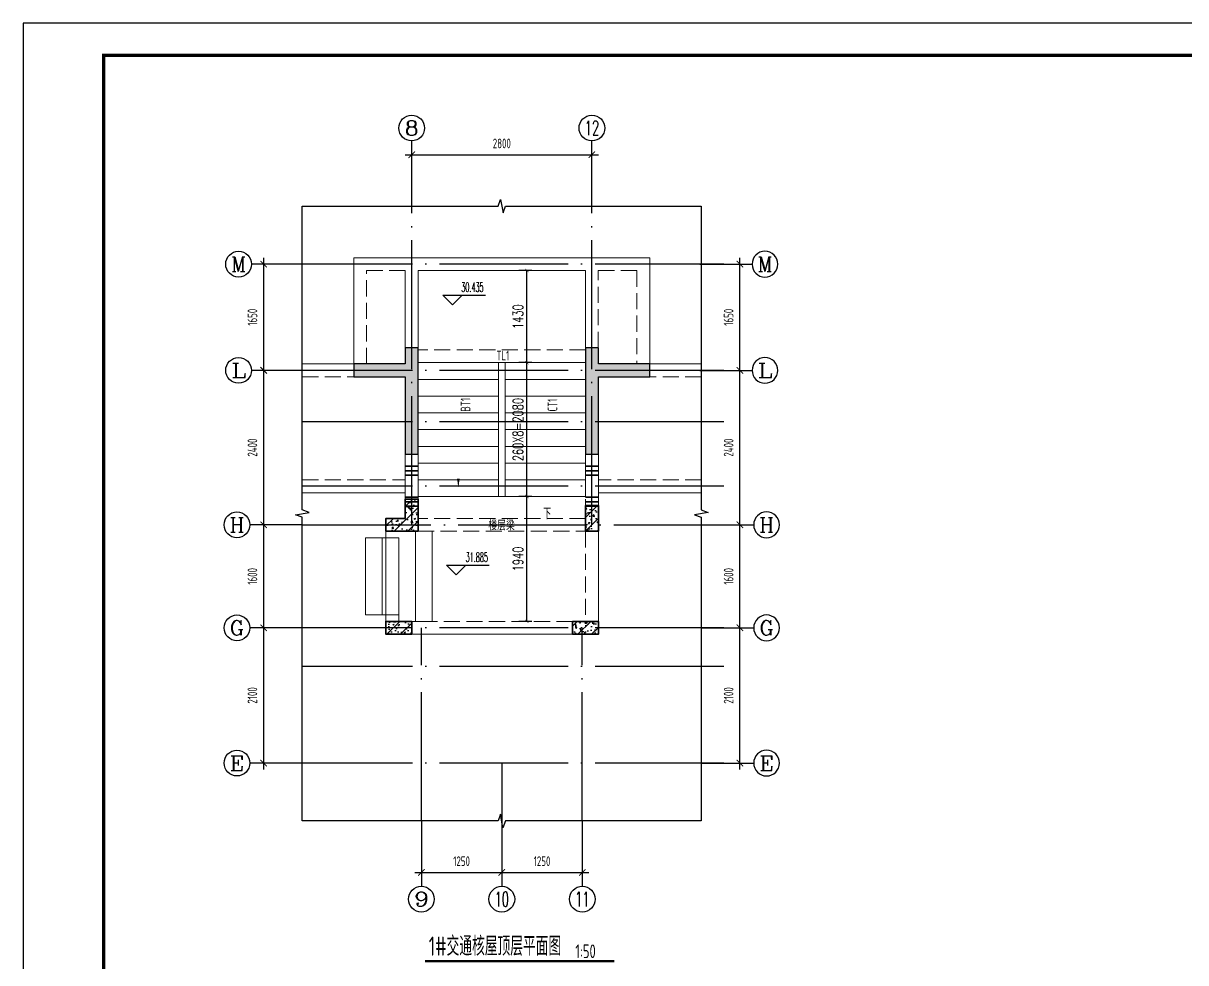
# Model space of a CAD drawing. Extents: x -461650 to 361314, y 245336 to 769729.
# Drawn here: x 254843 to 272905, y 719178 to 733773 of the extents above; entities that cross this region are included whole.
import ezdxf
from ezdxf.enums import TextEntityAlignment as Align

# ---------------------------------------------------------------- set-up
doc = ezdxf.new("R2010")
doc.units = 0
doc.header["$LTSCALE"] = 1000
doc.linetypes.add('DASH', pattern=[0.35, 0.25, -0.1])
doc.linetypes.add('DOTE', pattern=[2.42, 2, -0.2, 0.02, -0.2])
doc.layers.get('0').update_dxf_attribs({"linetype": 'CONTINUOUS'})
doc.layers.get('DEFPOINTS').update_dxf_attribs({"linetype": 'CONTINUOUS'})
for name, color, linetype in [('-TK', 7, 'CONTINUOUS'), ('A-AXIS_TEXT', 7, 'CONTINUOUS'), ('A-DOTE', 10, 'DOTE'), ('AXIS', 3, 'CONTINUOUS'), ('DIM_ELEV', 3, 'CONTINUOUS'), ('DIM_SYMB', 3, 'CONTINUOUS'), ('PUB_TEXT', 2, 'CONTINUOUS'), ('S-L主梁线', 4, 'DASH'), ('S-Q墙填充', 252, 'CONTINUOUS'), ('S-Q墙实线', 6, 'CONTINUOUS'), ('S-Y一般标注', 3, 'CONTINUOUS'), ('S-Z柱填充', 252, 'CONTINUOUS'), ('S-Z柱实线', 6, 'CONTINUOUS'), ('TEXT', 2, 'CONTINUOUS'), ('尺寸标注', 86, 'CONTINUOUS')]:
    doc.layers.add(name, color=color, linetype=linetype)
for name, color, linetype, lineweight in [('AXIS_TEXT', 7, 'CONTINUOUS', 20), ('STAIR', 2, 'CONTINUOUS', 18), ('梁附加箍筋', 1, 'CONTINUOUS', 35)]:
    doc.layers.add(name, color=color, linetype=linetype, lineweight=lineweight)
doc.styles.add('_TCH_AXIS', font='COMPLEX', dxfattribs={"bigfont": 'GBCBIG'})
doc.styles.add('_TCH_DIM', font='SIMPLEX.shx', dxfattribs={"width": 0.7, "bigfont": 'GBCBIG.shx'})
doc.styles.add('_TCH_DIM_T3', font='SIMPLEX', dxfattribs={"width": 0.705882, "bigfont": 'GBCBIG'})
doc.styles.add('COMPLEX', font='COMPLEX')
doc.styles.add('TSSD_DIMENSION', font='Tssdeng.shx', dxfattribs={"width": 0.7, "bigfont": 'tssdchn.shx'})
doc.styles.add('TSSD_REIN', font='tssdeng.shx', dxfattribs={"width": 0.7, "height": 300, "bigfont": 'tssdchn.shx'})
doc.dimstyles.new('_TCH_ARCH&&50', dxfattribs={"dimtxt": 157.5, "dimasz": 50, "dimexe": 125, "dimexo": 150, "dimgap": 58.75, "dimtad": 1, "dimdec": 0, "dimzin": 0, "dimdsep": 46, "dimtxsty": '_TCH_DIM_T3', "dimblk": 'ARCHTICK', "dimcen": 0.09, "dimclrt": 7, "dimazin": 0, "dimtfac": 1, "dimtdec": 0, "dimtix": 1, "dimtmove": 2, "dimatfit": 3, "dimldrblk": 'ARCHTICK', "dimfxl": 0, "dimtolj": 1, "dimtzin": 0, "dimarcsym": 0})
doc.dimstyles.new('TSSD_100_100$0', dxfattribs={"dimtxt": 300, "dimasz": 80, "dimexe": 100, "dimexo": 250, "dimgap": 100, "dimtad": 1, "dimdec": 0, "dimzin": 0, "dimdsep": 46, "dimtxsty": 'TSSD_DIMENSION', "dimblk": 'ARCHTICK', "dimcen": 0, "dimdle": 100, "dimclrd": 3, "dimclre": 3, "dimclrt": 7, "dimadec": 0, "dimazin": 0, "dimtfac": 1, "dimtdec": 0, "dimtix": 1, "dimtmove": 2, "dimatfit": 3, "dimldrblk": 'ARCHTICK', "dimfxl": 0, "dimtolj": 1, "dimtzin": 0, "dimarcsym": 0})
pattern_1 = [(50, (-91089.87, 524585.62), (215.178055, -18.82564), [22.5, -247.5]), (355, (-91089.87, 524585.62), (-41.6254, 225.65764), [18, -198]), (100.4514, (-91071.94, 524584.05), (173.55281, 206.83186), [19.12206, -210.34263]), (46.1842, (-91089.87, 524645.62), (320.17231, -49.6557), [33.75, -371.25]), (96.6356, (-91063.2, 524641.48), (280.3988, 292.23536), [28.68309, -315.5139]), (351.1842, (-91089.87, 524645.6), (280.39858, 292.23558), [27, -297]), (21, (-91059.87, 524630.62), (179.072116, -120.78567), [22.5, -247.5]), (326, (-91059.87, 524630.62), (72.9946, 217.54501), [18, -198]), (71.4514, (-91044.95, 524620.55), (252.06679, 96.75915), [19.12206, -210.34263]), (37.5, (-91089.87, 524585.62), (3.647957, 99.868156), [0, -195.6, 0, -201, 0, -198.75]), (7.5, (-91089.87, 524585.62), (78.92086, 118.323514), [0, -114.6, 0, -191.1, 0, -75.75]), (327.5, (-91156.77, 524585.62), (160.146731, -6.766462), [0, -75, 0, -234, 0, -310.5]), (317.5, (-91186.77, 524585.62), (174.95585, 30.031495), [0, -97.5, 0, -155.4, 0, -220.5]), (45, (-91089.87, 524585.62), (-106.066017, 106.066017), [])]

# ---------------------------------------------------------------- blocks, each defined once
blk = doc.blocks.new('_ArchTick')
at = {"color": 0, "linetype": 'ByBlock', "const_width": 0.15}
blk.add_lwpolyline([(-0.5, -0.5), (0.5, 0.5)], dxfattribs=at)
blk = doc.blocks.new('*D1409')
at = {"layer": 'DEFPOINTS', "color": 0}
for p in [(262669, 729931), (262897, 729931), (262897, 728501)]:
    blk.add_point(p, dxfattribs=at)
at = {"layer": '尺寸标注', "color": 0, "lineweight": -2}
for p, q in [((262747, 729931), (262544, 729931)), ((262669, 728501), (262669, 729931)), ((262747, 728501), (262544, 728501))]:
    blk.add_line(p, q, dxfattribs=at)
at = {"layer": '尺寸标注', "color": 0, "lineweight": -2, "xscale": 50, "yscale": 50, "zscale": 50}
for p, rotation in [((262669, 729931), 90), ((262669, 728501), 270)]:
    blk.add_blockref('_ArchTick', p, dxfattribs=dict(at, rotation=rotation))
at = {"layer": '尺寸标注', "color": 7, "insert": (262531, 729216), "char_height": 157.5, "attachment_point": 5, "rotation": 90, "style": '_TCH_DIM_T3'}
blk.add_mtext('\\A1;1430', dxfattribs=at)
blk = doc.blocks.new('*D1410')
at = {"layer": 'DEFPOINTS', "color": 0}
for p in [(262669, 728501), (262897, 728501), (262897, 726421)]:
    blk.add_point(p, dxfattribs=at)
at = {"layer": '尺寸标注', "color": 0, "lineweight": -2}
for p, q in [((262747, 728501), (262544, 728501)), ((262669, 726421), (262669, 728501)), ((262747, 726421), (262544, 726421))]:
    blk.add_line(p, q, dxfattribs=at)
at = {"layer": '尺寸标注', "color": 0, "lineweight": -2, "xscale": 50, "yscale": 50, "zscale": 50}
for p, rotation in [((262669, 728501), 90), ((262669, 726421), 270)]:
    blk.add_blockref('_ArchTick', p, dxfattribs=dict(at, rotation=rotation))
at = {"layer": '尺寸标注', "color": 7, "insert": (262531, 727461), "char_height": 157.5, "attachment_point": 5, "rotation": 90, "style": '_TCH_DIM_T3'}
blk.add_mtext('\\A1;260X8=2080', dxfattribs=at)
blk = doc.blocks.new('*D1411')
at = {"layer": 'DEFPOINTS', "color": 0}
for p in [(262669, 726421), (262897, 726421), (262897, 724481)]:
    blk.add_point(p, dxfattribs=at)
at = {"layer": '尺寸标注', "color": 0, "lineweight": -2}
for p, q in [((262747, 726421), (262544, 726421)), ((262669, 724481), (262669, 726421)), ((262747, 724481), (262544, 724481))]:
    blk.add_line(p, q, dxfattribs=at)
at = {"layer": '尺寸标注', "color": 0, "lineweight": -2, "xscale": 50, "yscale": 50, "zscale": 50}
for p, rotation in [((262669, 726421), 90), ((262669, 724481), 270)]:
    blk.add_blockref('_ArchTick', p, dxfattribs=dict(at, rotation=rotation))
at = {"layer": '尺寸标注', "color": 7, "insert": (262531, 725451), "char_height": 157.5, "attachment_point": 5, "rotation": 90, "style": '_TCH_DIM_T3'}
blk.add_mtext('\\A1;1940', dxfattribs=at)
blk = doc.blocks.new('20210810.16572852')
at = {"layer": 'STAIR'}
for p, q in [((3420, 5450), (820, 5450)), ((820, 5450), (820, 4020)), ((3420, 4020), (3420, 5450)), ((820, 1940), (820, 4020)), ((820, 4020), (2070, 4020)), ((820, 4020), (3420, 4020)), ((2070, 1940), (2070, 4020)), ((2070, 1940), (2070, 4020)), ((3420, 4020), (2170, 4020)), ((2170, 4020), (2170, 1940)), ((2170, 4020), (2170, 1940)), ((3420, 4020), (3420, 1940)), ((820, 3760), (2070, 3760)), ((3420, 3760), (2170, 3760)), ((820, 3500), (2070, 3500)), ((3420, 3500), (2170, 3500)), ((820, 3240), (2070, 3240)), ((3420, 3240), (2170, 3240)), ((820, 2980), (2070, 2980)), ((3420, 2980), (2170, 2980)), ((820, 2720), (2070, 2720)), ((3420, 2720), (2170, 2720)), ((820, 2460), (2070, 2460)), ((3420, 2460), (2170, 2460)), ((820, 2200), (2070, 2200)), ((3420, 2200), (2170, 2200)), ((820, 1940), (3420, 1940)), ((520, 100), (520, 1300))]:
    blk.add_line(p, q, dxfattribs=at)
for points in [[(260, 1300), (0, 1300), (0, 100), (260, 100)], [(520, 1300), (260, 1300), (260, 100), (520, 100)], [(520, 1400), (780, 1400), (780, 0), (520, 0)], [(780, 1400), (1040, 1400), (1040, 0), (780, 0)]]:
    blk.add_lwpolyline(points, dxfattribs=at)
blk = doc.blocks.new('A1')
blk.add_lwpolyline([(0, 59400), (0, 0), (84100, 0), (84100, 59400)], close=True)
at = {"const_width": 100}
blk.add_lwpolyline([(2500, 58400), (2500, 1000), (83100, 1000), (83100, 58400)], close=True, dxfattribs=at)
blk = doc.blocks.new('*D410')
at = {"layer": 'DEFPOINTS', "color": 0}
for p in [(547252, 151814), (544452, 151014), (547252, 151014)]:
    blk.add_point(p, dxfattribs=at)
at = {"layer": 'S-Y一般标注', "color": 0, "lineweight": -2}
for p, q in [((544452, 151264), (544452, 151914)), ((547252, 151264), (547252, 151914)), ((544352, 151814), (547352, 151814))]:
    blk.add_line(p, q, dxfattribs=at)
at = {"layer": 'S-Y一般标注', "color": 0, "lineweight": -2, "xscale": 100, "yscale": 100, "zscale": 100, "rotation": 180}
blk.add_blockref('_ArchTick', (544452, 151814), dxfattribs=at)
at = {"layer": 'S-Y一般标注', "color": 0, "lineweight": -2, "xscale": 100, "yscale": 100, "zscale": 100}
blk.add_blockref('_ArchTick', (547252, 151814), dxfattribs=at)
at = {"layer": 'S-Y一般标注', "color": 7, "insert": (545852, 151989), "char_height": 150, "attachment_point": 5, "style": 'TSSD_DIMENSION'}
blk.add_mtext('\\A1;2800', dxfattribs=at)
blk = doc.blocks.new('ArchTick')
at = {"color": 0, "linetype": 'ByBlock', "lineweight": -2, "const_width": 0.075}
blk.add_lwpolyline([(-0.25, -0.25), (0.25, 0.25)], dxfattribs=at)
blk = doc.blocks.new('*D411')
at = {"layer": 'DEFPOINTS', "color": 0}
for p in [(542152, 144464), (542952, 144464), (542952, 142364)]:
    blk.add_point(p, dxfattribs=at)
at = {"layer": 'S-Y一般标注', "color": 0, "lineweight": -2}
for p, q in [((542152, 142264), (542152, 144564)), ((542702, 144464), (542052, 144464)), ((542702, 142364), (542052, 142364))]:
    blk.add_line(p, q, dxfattribs=at)
at = {"layer": 'S-Y一般标注', "color": 0, "lineweight": -2, "xscale": 100, "yscale": 100, "zscale": 100}
for p, rotation in [((542152, 144464), 90), ((542152, 142364), 270)]:
    blk.add_blockref('_ArchTick', p, dxfattribs=dict(at, rotation=rotation))
at = {"layer": 'S-Y一般标注', "color": 7, "insert": (541977, 143414), "char_height": 150, "attachment_point": 5, "rotation": 90, "style": 'TSSD_DIMENSION'}
blk.add_mtext('\\A1;2100', dxfattribs=at)
blk = doc.blocks.new('*D412')
at = {"layer": 'DEFPOINTS', "color": 0}
for p in [(542152, 146064), (542952, 146064), (542952, 144464)]:
    blk.add_point(p, dxfattribs=at)
at = {"layer": 'S-Y一般标注', "color": 0, "lineweight": -2}
for p, q in [((542152, 144364), (542152, 146164)), ((542702, 146064), (542052, 146064)), ((542702, 144464), (542052, 144464))]:
    blk.add_line(p, q, dxfattribs=at)
at = {"layer": 'S-Y一般标注', "color": 0, "lineweight": -2, "xscale": 100, "yscale": 100, "zscale": 100}
for p, rotation in [((542152, 146064), 90), ((542152, 144464), 270)]:
    blk.add_blockref('_ArchTick', p, dxfattribs=dict(at, rotation=rotation))
at = {"layer": 'S-Y一般标注', "color": 7, "insert": (541977, 145264), "char_height": 150, "attachment_point": 5, "rotation": 90, "style": 'TSSD_DIMENSION'}
blk.add_mtext('\\A1;1600', dxfattribs=at)
blk = doc.blocks.new('*D413')
at = {"layer": 'DEFPOINTS', "color": 0}
for p in [(542152, 148464), (542952, 148464), (542952, 146064)]:
    blk.add_point(p, dxfattribs=at)
at = {"layer": 'S-Y一般标注', "color": 0, "lineweight": -2}
for p, q in [((542152, 145964), (542152, 148564)), ((542702, 148464), (542052, 148464)), ((542702, 146064), (542052, 146064))]:
    blk.add_line(p, q, dxfattribs=at)
at = {"layer": 'S-Y一般标注', "color": 0, "lineweight": -2, "xscale": 100, "yscale": 100, "zscale": 100}
for p, rotation in [((542152, 148464), 90), ((542152, 146064), 270)]:
    blk.add_blockref('_ArchTick', p, dxfattribs=dict(at, rotation=rotation))
at = {"layer": 'S-Y一般标注', "color": 7, "insert": (541977, 147264), "char_height": 150, "attachment_point": 5, "rotation": 90, "style": 'TSSD_DIMENSION'}
blk.add_mtext('\\A1;2400', dxfattribs=at)
blk = doc.blocks.new('*D414')
at = {"layer": 'DEFPOINTS', "color": 0}
for p in [(544602, 141464), (545852, 141464), (545852, 140664)]:
    blk.add_point(p, dxfattribs=at)
at = {"layer": 'S-Y一般标注', "color": 0, "lineweight": -2}
for p, q in [((544602, 141214), (544602, 140564)), ((545852, 141214), (545852, 140564)), ((544502, 140664), (545952, 140664))]:
    blk.add_line(p, q, dxfattribs=at)
at = {"layer": 'S-Y一般标注', "color": 0, "lineweight": -2, "xscale": 100, "yscale": 100, "zscale": 100, "rotation": 180}
blk.add_blockref('_ArchTick', (544602, 140664), dxfattribs=at)
at = {"layer": 'S-Y一般标注', "color": 0, "lineweight": -2, "xscale": 100, "yscale": 100, "zscale": 100}
blk.add_blockref('_ArchTick', (545852, 140664), dxfattribs=at)
at = {"layer": 'S-Y一般标注', "color": 7, "insert": (545227, 140839), "char_height": 150, "attachment_point": 5, "style": 'TSSD_DIMENSION'}
blk.add_mtext('\\A1;1250', dxfattribs=at)
blk = doc.blocks.new('*D415')
at = {"layer": 'DEFPOINTS', "color": 0}
for p in [(542152, 150114), (542952, 150114), (542952, 148464)]:
    blk.add_point(p, dxfattribs=at)
at = {"layer": 'S-Y一般标注', "color": 0, "lineweight": -2}
for p, q in [((542702, 150114), (542052, 150114)), ((542152, 148364), (542152, 150214)), ((542702, 148464), (542052, 148464))]:
    blk.add_line(p, q, dxfattribs=at)
at = {"layer": 'S-Y一般标注', "color": 0, "lineweight": -2, "xscale": 100, "yscale": 100, "zscale": 100}
for p, rotation in [((542152, 150114), 90), ((542152, 148464), 270)]:
    blk.add_blockref('_ArchTick', p, dxfattribs=dict(at, rotation=rotation))
at = {"layer": 'S-Y一般标注', "color": 7, "insert": (541977, 149289), "char_height": 150, "attachment_point": 5, "rotation": 90, "style": 'TSSD_DIMENSION'}
blk.add_mtext('\\A1;1650', dxfattribs=at)
blk = doc.blocks.new('*D416')
at = {"layer": 'DEFPOINTS', "color": 0}
for p in [(545852, 141464), (547102, 141464), (547102, 140664)]:
    blk.add_point(p, dxfattribs=at)
at = {"layer": 'S-Y一般标注', "color": 0, "lineweight": -2}
for p, q in [((545852, 141214), (545852, 140564)), ((547102, 141214), (547102, 140564)), ((545752, 140664), (547202, 140664))]:
    blk.add_line(p, q, dxfattribs=at)
at = {"layer": 'S-Y一般标注', "color": 0, "lineweight": -2, "xscale": 100, "yscale": 100, "zscale": 100, "rotation": 180}
blk.add_blockref('_ArchTick', (545852, 140664), dxfattribs=at)
at = {"layer": 'S-Y一般标注', "color": 0, "lineweight": -2, "xscale": 100, "yscale": 100, "zscale": 100}
blk.add_blockref('_ArchTick', (547102, 140664), dxfattribs=at)
at = {"layer": 'S-Y一般标注', "color": 7, "insert": (546477, 140839), "char_height": 150, "attachment_point": 5, "style": 'TSSD_DIMENSION'}
blk.add_mtext('\\A1;1250', dxfattribs=at)
blk = doc.blocks.new('_AXISO')
blk.add_circle((0, 0), 0.5)
at = {"layer": 'A-AXIS_TEXT', "style": 'COMPLEX', "width": 1.041667}
blk.add_attdef('A', text='', height=0.56, dxfattribs=at).set_placement((-0.25, -0.28), (0.25, -0.28), align=Align.FIT)
blk = doc.blocks.new('*D418')
at = {"layer": 'DEFPOINTS', "color": 0}
for p in [(548751, 144464), (549551, 144464), (548751, 142364)]:
    blk.add_point(p, dxfattribs=at)
at = {"layer": 'S-Y一般标注', "color": 0, "lineweight": -2}
for p, q in [((549551, 142264), (549551, 144564)), ((549001, 144464), (549651, 144464)), ((549001, 142364), (549651, 142364))]:
    blk.add_line(p, q, dxfattribs=at)
at = {"layer": 'S-Y一般标注', "color": 0, "lineweight": -2, "xscale": 100, "yscale": 100, "zscale": 100}
for p, rotation in [((549551, 144464), 90), ((549551, 142364), 270)]:
    blk.add_blockref('_ArchTick', p, dxfattribs=dict(at, rotation=rotation))
at = {"layer": 'S-Y一般标注', "color": 7, "insert": (549376, 143414), "char_height": 150, "attachment_point": 5, "rotation": 90, "style": 'TSSD_DIMENSION'}
blk.add_mtext('\\A1;2100', dxfattribs=at)
blk = doc.blocks.new('*D419')
at = {"layer": 'DEFPOINTS', "color": 0}
for p in [(548751, 146064), (549551, 146064), (548751, 144464)]:
    blk.add_point(p, dxfattribs=at)
at = {"layer": 'S-Y一般标注', "color": 0, "lineweight": -2}
for p, q in [((549551, 144364), (549551, 146164)), ((549001, 146064), (549651, 146064)), ((549001, 144464), (549651, 144464))]:
    blk.add_line(p, q, dxfattribs=at)
at = {"layer": 'S-Y一般标注', "color": 0, "lineweight": -2, "xscale": 100, "yscale": 100, "zscale": 100}
for p, rotation in [((549551, 146064), 90), ((549551, 144464), 270)]:
    blk.add_blockref('_ArchTick', p, dxfattribs=dict(at, rotation=rotation))
at = {"layer": 'S-Y一般标注', "color": 7, "insert": (549376, 145264), "char_height": 150, "attachment_point": 5, "rotation": 90, "style": 'TSSD_DIMENSION'}
blk.add_mtext('\\A1;1600', dxfattribs=at)
blk = doc.blocks.new('*D420')
at = {"layer": 'DEFPOINTS', "color": 0}
for p in [(548751, 148464), (549551, 148464), (548751, 146064)]:
    blk.add_point(p, dxfattribs=at)
at = {"layer": 'S-Y一般标注', "color": 0, "lineweight": -2}
for p, q in [((549551, 145964), (549551, 148564)), ((549001, 148464), (549651, 148464)), ((549001, 146064), (549651, 146064))]:
    blk.add_line(p, q, dxfattribs=at)
at = {"layer": 'S-Y一般标注', "color": 0, "lineweight": -2, "xscale": 100, "yscale": 100, "zscale": 100}
for p, rotation in [((549551, 148464), 90), ((549551, 146064), 270)]:
    blk.add_blockref('_ArchTick', p, dxfattribs=dict(at, rotation=rotation))
at = {"layer": 'S-Y一般标注', "color": 7, "insert": (549376, 147264), "char_height": 150, "attachment_point": 5, "rotation": 90, "style": 'TSSD_DIMENSION'}
blk.add_mtext('\\A1;2400', dxfattribs=at)
blk = doc.blocks.new('*D417')
at = {"layer": 'DEFPOINTS', "color": 0}
for p in [(548751, 150114), (549551, 150114), (548751, 148464)]:
    blk.add_point(p, dxfattribs=at)
at = {"layer": 'S-Y一般标注', "color": 0, "lineweight": -2}
for p, q in [((549001, 150114), (549651, 150114)), ((549551, 148364), (549551, 150214)), ((549001, 148464), (549651, 148464))]:
    blk.add_line(p, q, dxfattribs=at)
at = {"layer": 'S-Y一般标注', "color": 0, "lineweight": -2, "xscale": 100, "yscale": 100, "zscale": 100}
for p, rotation in [((549551, 150114), 90), ((549551, 148464), 270)]:
    blk.add_blockref('_ArchTick', p, dxfattribs=dict(at, rotation=rotation))
at = {"layer": 'S-Y一般标注', "color": 7, "insert": (549376, 149289), "char_height": 150, "attachment_point": 5, "rotation": 90, "style": 'TSSD_DIMENSION'}
blk.add_mtext('\\A1;1650', dxfattribs=at)
blk = doc.blocks.new('20210810.17493656')
at = {"layer": 'AXIS'}
for p, q in [((2914.6, 10964.4), (2914.6, 11979)), ((5714.6, 10964.4), (5714.6, 11979)), ((1239.6, 10064.4), (425, 10064.4)), ((7389, 10064.4), (8203.6, 10064.4)), ((1239.6, 8414.4), (425, 8414.4)), ((7389, 8414.4), (8203.6, 8414.4)), ((1214.6, 6014.6), (400, 6014.6)), ((7414, 6014.6), (8228.6, 6014.6)), ((1214.6, 4414.4), (400, 4414.4)), ((7414, 4414.4), (8228.6, 4414.4)), ((1214.6, 2314.4), (400, 2314.4)), ((7414, 2314.4), (8228.6, 2314.4)), ((3065.1, 1414.6), (3065.1, 400)), ((4314.6, 1414.6), (4314.6, 400)), ((5565.1, 1414.6), (5565.1, 400))]:
    blk.add_line(p, q, dxfattribs=at)
ref = blk.add_blockref('_AXISO', (2914.6, 12179), dxfattribs=dict(at, xscale=400, yscale=400, zscale=400))
ref.add_attrib('A', '8', dxfattribs={"layer": 'AXIS_TEXT', "height": 226.3, "style": '_TCH_AXIS', "width": 1.5}).set_placement((2801.5, 12065.8), (3027.8, 12065.8), align=Align.FIT)
ref = blk.add_blockref('_AXISO', (5714.6, 12179), dxfattribs=dict(at, xscale=400, yscale=400, zscale=400))
ref.add_attrib('A', '12', dxfattribs={"layer": 'AXIS_TEXT', "height": 226.27, "style": '_TCH_AXIS', "width": 0.724138}).set_placement((5601.5, 12065.8), (5827.8, 12065.8), align=Align.FIT)
ref = blk.add_blockref('_AXISO', (225, 10064.4), dxfattribs=dict(at, xscale=400, yscale=400, zscale=400))
ref.add_attrib('A', 'M', dxfattribs={"layer": 'AXIS_TEXT', "height": 226.3, "style": '_TCH_AXIS'}).set_placement((111.9, 9951.2), (338.1, 9951.2), align=Align.FIT)
ref = blk.add_blockref('_AXISO', (8403.6, 10064.4), dxfattribs=dict(at, xscale=-400, yscale=400, zscale=400))
ref.add_attrib('A', 'M', dxfattribs={"layer": 'AXIS_TEXT', "height": 226.3, "style": '_TCH_AXIS'}).set_placement((8290.4, 9951.2), (8516.7, 9951.2), align=Align.FIT)
ref = blk.add_blockref('_AXISO', (225, 8414.4), dxfattribs=dict(at, xscale=400, yscale=400, zscale=400))
ref.add_attrib('A', 'L', dxfattribs={"layer": 'AXIS_TEXT', "height": 226.3, "style": '_TCH_AXIS', "width": 1.4}).set_placement((111.9, 8301.2), (338.1, 8301.2), align=Align.FIT)
ref = blk.add_blockref('_AXISO', (8403.6, 8414.4), dxfattribs=dict(at, xscale=-400, yscale=400, zscale=400))
ref.add_attrib('A', 'L', dxfattribs={"layer": 'AXIS_TEXT', "height": 226.3, "style": '_TCH_AXIS', "width": 1.4}).set_placement((8290.4, 8301.2), (8516.7, 8301.2), align=Align.FIT)
ref = blk.add_blockref('_AXISO', (200, 6014.6), dxfattribs=dict(at, xscale=400, yscale=400, zscale=400))
ref.add_attrib('A', 'H', dxfattribs={"layer": 'AXIS_TEXT', "height": 226.3, "style": '_TCH_AXIS', "width": 1.05}).set_placement((86.9, 5901.5), (313.1, 5901.5), align=Align.FIT)
ref = blk.add_blockref('_AXISO', (8428.6, 6014.6), dxfattribs=dict(at, xscale=-400, yscale=400, zscale=400))
ref.add_attrib('A', 'H', dxfattribs={"layer": 'AXIS_TEXT', "height": 226.3, "style": '_TCH_AXIS', "width": 1.05}).set_placement((8315.4, 5901.5), (8541.7, 5901.5), align=Align.FIT)
ref = blk.add_blockref('_AXISO', (200, 4414.4), dxfattribs=dict(at, xscale=400, yscale=400, zscale=400))
ref.add_attrib('A', 'G', dxfattribs={"layer": 'AXIS_TEXT', "height": 226.3, "style": '_TCH_AXIS', "width": 1.166667}).set_placement((86.9, 4301.2), (313.1, 4301.2), align=Align.FIT)
ref = blk.add_blockref('_AXISO', (8428.6, 4414.4), dxfattribs=dict(at, xscale=-400, yscale=400, zscale=400))
ref.add_attrib('A', 'G', dxfattribs={"layer": 'AXIS_TEXT', "height": 226.3, "style": '_TCH_AXIS', "width": 1.166667}).set_placement((8315.4, 4301.2), (8541.7, 4301.2), align=Align.FIT)
ref = blk.add_blockref('_AXISO', (200, 2314.4), dxfattribs=dict(at, xscale=400, yscale=400, zscale=400))
ref.add_attrib('A', 'E', dxfattribs={"layer": 'AXIS_TEXT', "height": 226.3, "style": '_TCH_AXIS', "width": 1.3125}).set_placement((86.9, 2201.2), (313.1, 2201.2), align=Align.FIT)
ref = blk.add_blockref('_AXISO', (8428.6, 2314.4), dxfattribs=dict(at, xscale=-400, yscale=400, zscale=400))
ref.add_attrib('A', 'E', dxfattribs={"layer": 'AXIS_TEXT', "height": 226.3, "style": '_TCH_AXIS', "width": 1.3125}).set_placement((8315.4, 2201.2), (8541.7, 2201.2), align=Align.FIT)
ref = blk.add_blockref('_AXISO', (3065.1, 200), dxfattribs=dict(at, xscale=400, yscale=400, zscale=400))
ref.add_attrib('A', '9', dxfattribs={"layer": 'AXIS_TEXT', "height": 226.3, "style": '_TCH_AXIS', "width": 1.5}).set_placement((2952, 86.9), (3178.2, 86.9), align=Align.FIT)
ref = blk.add_blockref('_AXISO', (4314.6, 200), dxfattribs=dict(at, xscale=400, yscale=400, zscale=400))
ref.add_attrib('A', '10', dxfattribs={"layer": 'AXIS_TEXT', "height": 226.27, "style": '_TCH_AXIS', "width": 0.724138}).set_placement((4201.5, 86.9), (4427.8, 86.9), align=Align.FIT)
ref = blk.add_blockref('_AXISO', (5565.1, 200), dxfattribs=dict(at, xscale=400, yscale=400, zscale=400))
ref.add_attrib('A', '11', dxfattribs={"layer": 'AXIS_TEXT', "height": 226.27, "style": '_TCH_AXIS', "width": 0.875}).set_placement((5452, 86.9), (5678.2, 86.9), align=Align.FIT)
at = {"layer": 'S-Y一般标注'}
for base, p1, p2, picture, middle in [((5714.6, 11764.4), (2914.6, 10964.4), (5714.6, 10964.4), '*D410', (4314.6, 11939.4)), ((4314.6, 614.6), (3064.6, 1414.6), (4314.6, 1414.6), '*D414', (3689.6, 789.6)), ((5564.6, 614.6), (4314.6, 1414.6), (5564.6, 1414.6), '*D416', (4939.6, 789.6))]:
    dim = blk.add_linear_dim(base=base, p1=p1, p2=p2, dimstyle='TSSD_100_100$0', override={"dimtxt": 150, "dimtxsty": 'TSSD_DIMENSION', "dimldrblk": 'ArchTick'}, dxfattribs=at)
    dim.commit()
    dim.dimension.update_dxf_attribs({"geometry": picture, "text_midpoint": middle, "insert": (-541537, -140049.3)})
for base, p1, p2, picture, middle in [((614.6, 10064.4), (1414.6, 8414.4), (1414.6, 10064.4), '*D415', (439.6, 9239.4)), ((8014, 10064.4), (7214, 8414.4), (7214, 10064.4), '*D417', (7839, 9239.4)), ((614.6, 8414.4), (1414.6, 6014.6), (1414.6, 8414.4), '*D413', (439.6, 7214.5)), ((8014, 8414.4), (7214, 6014.6), (7214, 8414.4), '*D420', (7839, 7214.5)), ((614.6, 6014.6), (1414.6, 4414.4), (1414.6, 6014.6), '*D412', (439.6, 5214.5)), ((8014, 6014.6), (7214, 4414.4), (7214, 6014.6), '*D419', (7839, 5214.5)), ((614.6, 4414.4), (1414.6, 2314.4), (1414.6, 4414.4), '*D411', (439.6, 3364.4)), ((8014, 4414.4), (7214, 2314.4), (7214, 4414.4), '*D418', (7839, 3364.4))]:
    dim = blk.add_linear_dim(base=base, p1=p1, p2=p2, angle=90, dimstyle='TSSD_100_100$0', override={"dimtxt": 150, "dimtxsty": 'TSSD_DIMENSION', "dimldrblk": 'ArchTick'}, dxfattribs=at)
    dim.commit()
    dim.dimension.update_dxf_attribs({"geometry": picture, "text_midpoint": middle, "insert": (-541537, -140049.3)})

msp = doc.modelspace()

# ---------------------------------------------------------------- hatches: boundary and pattern name
at = {"layer": 'S-Q墙填充'}
h = msp.add_hatch(color=252, dxfattribs=at)
h.dxf.hatch_style = 1
h.paths.add_polyline_path([(260978.31, 728380.54), (260978.31, 728730.54), (260778.31, 728730.54), (260778.31, 728480.54), (259978.18, 728480.54), (259978.18, 728280.54), (260778.31, 728280.54), (260778.31, 727080.54), (260978.31, 727080.54)])
h = msp.add_hatch(color=252, dxfattribs=at)
h.dxf.hatch_style = 1
h.paths.add_polyline_path([(263578.31, 728380.54), (263578.31, 727080.54), (263778.31, 727080.54), (263778.31, 728280.54), (264578.45, 728280.54), (264578.45, 728480.54), (263778.31, 728480.54), (263778.31, 728730.54), (263578.31, 728730.54)])
at = {"layer": 'S-Z柱填充'}
h = msp.add_hatch(dxfattribs=at)
h.set_pattern_fill('ARMORED', color=256, scale=30, style=0)
h.set_pattern_definition(pattern_1)
h.paths.add_polyline_path([(260978.31, 726380.81), (260778.31, 726380.81), (260778.31, 726080.81), (260478.31, 726080.81), (260478.31, 725880.81), (260978.31, 725880.81)])
h = msp.add_hatch(dxfattribs=at)
h.set_pattern_fill('ARMORED', color=256, scale=30, style=0)
h.set_pattern_definition(pattern_1)
h.paths.add_polyline_path([(263778.31, 726280.81), (263578.31, 726280.81), (263578.31, 725880.81), (263778.31, 725880.81)])
h = msp.add_hatch(dxfattribs=at)
h.set_pattern_fill('ARMORED', color=256, scale=30, style=0)
h.set_pattern_definition(pattern_1)
h.paths.add_polyline_path([(260678.31, 724480.54), (260478.31, 724480.54), (260478.24, 724280.54), (260878.24, 724280.54), (260878.24, 724480.54), (260678.24, 724480.54)])
h = msp.add_hatch(dxfattribs=at)
h.set_pattern_fill('ARMORED', color=256, scale=30, style=0)
h.set_pattern_definition(pattern_1)
h.paths.add_polyline_path([(263778.31, 724480.54), (263378.31, 724480.54), (263378.31, 724280.54), (263778.31, 724280.54)])

# ---------------------------------------------------------------- linework, layer by layer
at = {"layer": 'A-DOTE'}
for p, q in [((260878.31, 725980.81), (260878.31, 730930.54)), ((263678.31, 725980.81), (263678.31, 730930.54)), ((265728.32, 730030.54), (259178.31, 730030.54)), ((265728.32, 728380.54), (259178.31, 728380.54)), ((265728.32, 727580.54), (259178.31, 727580.54)), ((265728.32, 726580.54), (259178.31, 726580.54)), ((259178.31, 725980.81), (265728.32, 725980.81)), ((265728.32, 724380.54), (259178.31, 724380.54)), ((261028.31, 721380.8), (261028.31, 724380.54)), ((263528.31, 721380.82), (263528.31, 724380.54)), ((265728.32, 723780.54), (259178.31, 723780.54)), ((265728.32, 722280.54), (259178.31, 722280.54)), ((262278.31, 722280.54), (262278.31, 721380.81))]:
    msp.add_line(p, q, dxfattribs=at)
at = {"layer": 'DIM_ELEV', "color": 6}
for p, q in [((261512.64, 729396.5), (261362.64, 729546.5)), ((261362.64, 729546.5), (262027.56, 729546.5)), ((261512.64, 729396.5), (261662.64, 729546.5)), ((261567.09, 725202.09), (261417.09, 725352.09)), ((261417.09, 725352.09), (262082.01, 725352.09)), ((261567.09, 725202.09), (261717.09, 725352.09))]:
    msp.add_line(p, q, dxfattribs=at)
at = {"layer": 'DIM_SYMB'}
for points in [[(259178.31, 730930.54), (262222.06, 730930.54), (262260.28, 731035.54), (262297.31, 730825.54), (262334.56, 730930.54), (265378.31, 730930.54)], [(259178.31, 721380.54), (259178.31, 726099.29), (259073.31, 726137.51), (259283.31, 726174.53), (259178.31, 726211.79), (259178.31, 730930.54)], [(265378.31, 730930.54), (265378.31, 726211.79), (265483.31, 726173.57), (265273.31, 726136.54), (265378.31, 726099.29), (265378.31, 721380.54)], [(265378.31, 721380.54), (262334.56, 721380.54), (262296.34, 721275.54), (262259.32, 721485.54), (262222.06, 721380.54), (259178.31, 721380.54)]]:
    msp.add_lwpolyline(points, dxfattribs=at)
msp.add_lwpolyline([(262953.31, 726290.54, 0, 0, 0), (262953.31, 729215.54, 0, 0, 0), (261603.31, 729215.54, 0, 0, 0), (261603.31, 726550.54, 0, 40, 0), (261603.31, 726700.54, 0, 0, 0)], format="xyseb", dxfattribs=at)
at = {"layer": 'DIM_SYMB', "const_width": 35}
msp.add_lwpolyline([(261084.56, 719201.97), (264029.3, 719201.97)], dxfattribs=at)
at = {"layer": 'S-L主梁线', "linetype": 'ByBlock', "lineweight": 18}
for p, q in [((260878.3, 730130.54), (259977.99, 730130.42)), ((259977.99, 730130.42), (259978.18, 728480.71)), ((263677.79, 730130.54), (260878.31, 730130.54)), ((264578.33, 730130.54), (263677.79, 730130.54)), ((264578.45, 728480.71), (264578.33, 730130.54)), ((260778.31, 729930.53), (260778.31, 728730.54)), ((259178.31, 728480.62), (259978.18, 728480.71)), ((260978.31, 728500.54), (263578.31, 728500.54)), ((265378.31, 728480.62), (264578.45, 728480.71)), ((260778.31, 727080.54), (260778.31, 726380.81)), ((263778.31, 726280.81), (263778.31, 727080.54)), ((259178.31, 726480.54), (260778.32, 726480.54)), ((265378.31, 726480.54), (263778.3, 726480.54)), ((260478.24, 725880.81), (260478.24, 724480.54)), ((263778.31, 724480.54), (263778.31, 725880.81)), ((260878.24, 724280.54), (263378.31, 724280.54))]:
    msp.add_line(p, q, dxfattribs=at)
at = {"layer": 'S-L主梁线', "linetype": 'DASH', "lineweight": 18}
for p, q in [((260178.01, 729930.45), (260778.31, 729930.53)), ((260178.18, 728480.54), (260178.01, 729930.45)), ((260978.31, 729930.54), (263577.82, 729930.54)), ((260978.31, 728730.54), (260978.31, 729930.54)), ((263577.82, 729930.54), (263578.27, 728730.54)), ((263777.82, 728730.54), (263777.82, 729930.54)), ((263777.82, 729930.54), (264378.29, 729930.54)), ((264378.29, 729930.54), (264377.94, 728480.54)), ((263578.27, 728700.54), (260978.31, 728700.54)), ((259178.31, 728280.62), (259978.18, 728280.71)), ((265378.31, 728280.72), (264578.45, 728280.92)), ((260978.31, 726380.81), (260978.31, 727080.54)), ((263578.31, 727080.54), (263578.31, 726280.81)), ((259178.31, 726680.54), (260778.32, 726680.54)), ((265378.31, 726680.54), (263778.3, 726680.54)), ((263578.31, 726080.81), (260978.31, 726080.81)), ((260678.24, 724480.54), (260678.24, 725880.81)), ((260978.31, 725880.81), (263578.31, 725880.81)), ((263578.31, 725880.81), (263578.31, 724480.54)), ((263378.31, 724480.54), (260878.24, 724480.54))]:
    msp.add_line(p, q, dxfattribs=at)
at = {"layer": 'S-Q墙实线'}
msp.add_lwpolyline([(260978.31, 728380.54), (260978.31, 728730.54), (260778.31, 728730.54), (260778.31, 728480.54), (259978.18, 728480.5), (259978.18, 728280.5), (260778.31, 728280.54), (260778.31, 727080.54), (260978.31, 727080.54), (260978.31, 728380.54)], dxfattribs=at)
msp.add_lwpolyline([(263578.31, 728380.54), (263578.31, 727080.54), (263778.31, 727080.54), (263778.31, 728280.54), (264578.45, 728280.71), (264578.45, 728480.71), (263778.31, 728480.54), (263778.31, 728730.54), (263578.31, 728730.54)], close=True, dxfattribs=at)
at = {"layer": 'S-Z柱实线', "lineweight": 35}
for points in [[(260978.31, 726380.81), (260778.31, 726380.81), (260778.31, 726080.81), (260478.31, 726080.81), (260478.31, 725880.81), (260978.31, 725880.81)], [(263778.31, 726280.81), (263578.31, 726280.81), (263578.31, 725880.81), (263778.31, 725880.81)], [(260678.24, 724480.54), (260478.24, 724480.54), (260478.24, 724280.54), (260878.24, 724280.54), (260878.24, 724480.54), (260678.24, 724480.54)], [(263778.31, 724480.54), (263378.31, 724480.54), (263378.31, 724280.54), (263778.31, 724280.54)]]:
    msp.add_lwpolyline(points, close=True, dxfattribs=at)
at = {"layer": '梁附加箍筋', "lineweight": 35}
for p, q in [((260978.31, 726890.54), (260778.31, 726890.54)), ((260978.31, 726820.54), (260778.31, 726820.54)), ((263778.31, 726890.54), (263578.31, 726890.54)), ((263778.31, 726820.54), (263578.31, 726820.54)), ((260978.31, 726750.54), (260778.31, 726750.54)), ((263778.31, 726750.54), (263578.31, 726750.54)), ((260978.31, 726410.54), (260778.31, 726410.54)), ((260978.31, 726340.54), (260778.31, 726340.54)), ((260978.31, 726270.54), (260778.31, 726270.54)), ((263778.31, 726410.54), (263578.31, 726410.54)), ((263778.31, 726340.54), (263578.31, 726340.54)), ((263778.31, 726270.54), (263578.31, 726270.54))]:
    msp.add_line(p, q, dxfattribs=at)

# ---------------------------------------------------------------- block references
at = {"layer": '-TK', "xscale": 0.5, "yscale": 0.5, "zscale": 0.5}
msp.add_blockref('A1', (254843.14, 704072.91), dxfattribs=at)
at = {"layer": 'S-Y一般标注'}
msp.add_blockref('20210810.17493656', (257963.7, 719966.18), dxfattribs=at)
at = {"layer": 'STAIR'}
msp.add_blockref('20210810.16572852', (260158.31, 724480.54), dxfattribs=at)

# ---------------------------------------------------------------- texts
at = {"layer": 'PUB_TEXT', "color": 6, "style": '_TCH_DIM', "width": 0.494118}
for s, p in [('30.435', (261648.56, 729599)), ('31.885', (261717.01, 725404.59))]:
    msp.add_text(s, height=148.75, dxfattribs=at).set_placement(p)
at = {"layer": 'PUB_TEXT', "width": 0.7}
for s, height, style, p in [('下', 178.72, '_TCH_DIM', (262920.08, 726065.49)), ('1#交通核屋顶层平面图', 297.5, 'TSSD_REIN', (261142.71, 719287.13)), ('1:50', 212.5, 'TSSD_REIN', (263420.72, 719250.22))]:
    msp.add_text(s, height=height, dxfattribs=dict(at, style=style)).set_placement(p)
at = {"layer": 'TEXT', "color": 230, "style": 'TSSD_REIN', "width": 0.7}
for s, p in [('TL1', (262294.41, 728536.19)), ('楼层梁', (262274.49, 725897.35))]:
    msp.add_text(s, height=150, dxfattribs=at).set_placement(p, align=Align.CENTER)
for s, p in [('BT1', (261790.18, 727845.99)), ('CT1', (263140.18, 727841.78))]:
    msp.add_text(s, height=150, rotation=90, dxfattribs=at).set_placement(p, align=Align.CENTER)

# ---------------------------------------------------------------- dimensions: what is measured, and where the dimension line sits
at = {"layer": '尺寸标注', "color": 106}
for p1, p2, picture, middle in [((262897.27, 728500.54), (262897.27, 729930.54), '*D1409', (262531.26, 729215.54)), ((262897.27, 724480.54), (262897.27, 726420.54), '*D1411', (262531.26, 725450.54))]:
    dim = msp.add_aligned_dim(p1=p1, p2=p2, distance=228.51, dimstyle='_TCH_ARCH&&50', dxfattribs=at)
    dim.commit()
    dim.dimension.update_dxf_attribs({"geometry": picture, "text_midpoint": middle})
dim = msp.add_aligned_dim(p1=(262897.27, 726420.54), p2=(262897.27, 728500.54), distance=228.51, text='260X8=2080', dimstyle='_TCH_ARCH&&50', dxfattribs=at)
dim.commit()
dim.dimension.update_dxf_attribs({"geometry": '*D1410', "text_midpoint": (262531.26, 727460.54)})

doc.saveas('drawing.dxf')
